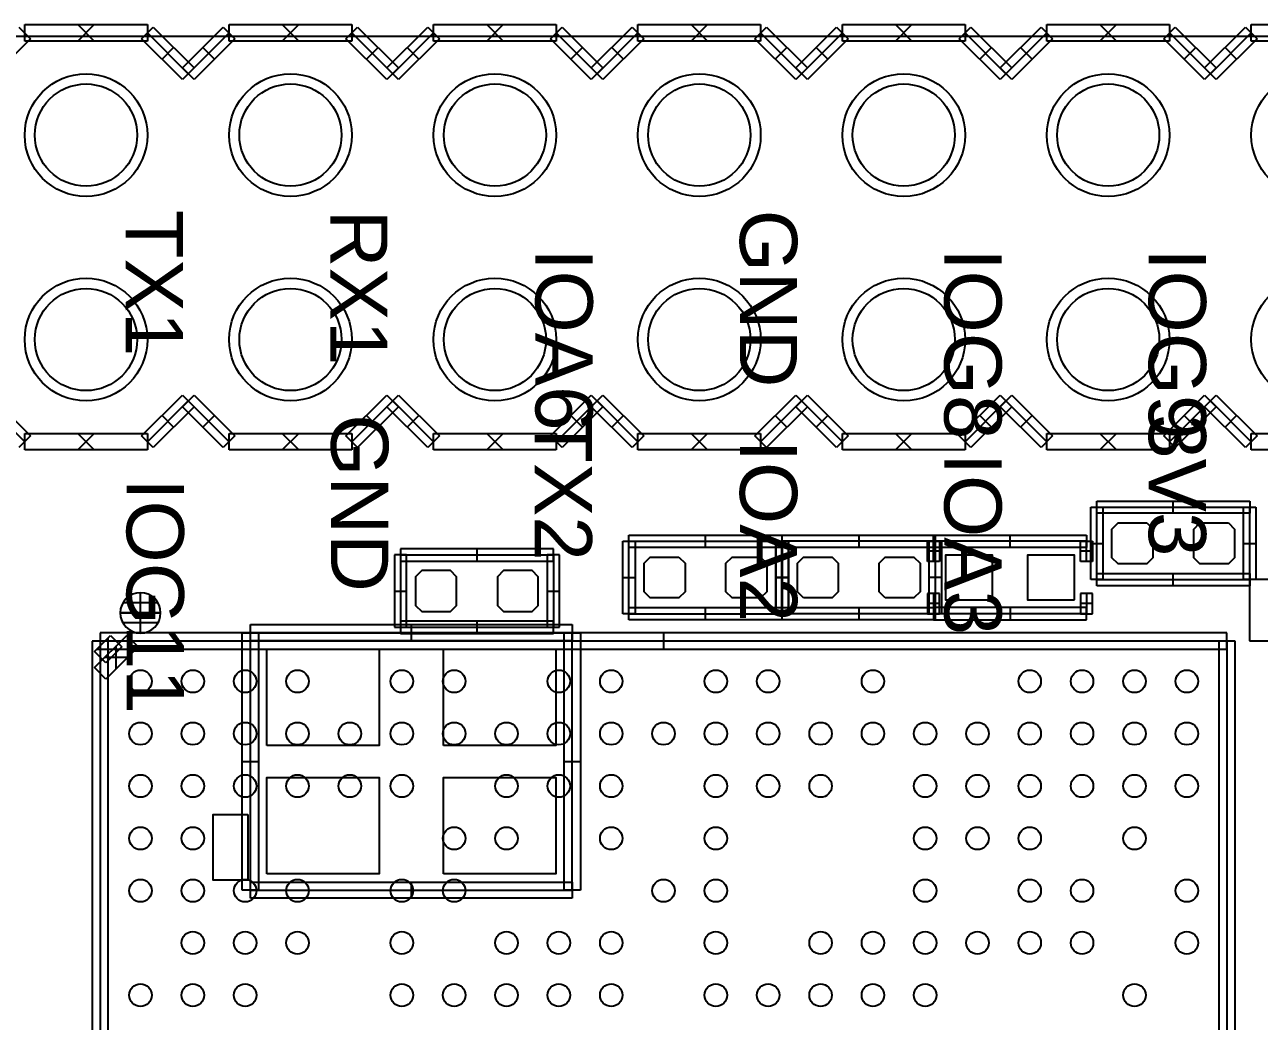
# Model space of a CAD drawing. Header units: millimetres. Extents: x -2.4 to 42.3, y -2.6 to 40.2.
# Drawn here: x 12.89 to 28.23, y 27.76 to 40.14 of the extents above; entities that cross this region are included whole.
import ezdxf

# ---------------------------------------------------------------- set-up
doc = ezdxf.new("R2010")
doc.units = ezdxf.units.MM
doc.header["$MEASUREMENT"] = 0
for name, color, linetype in [('BOT', 3, 'Continuous'), ('SILK-BOT', 6, 'Continuous'), ('SILK-TOP', 7, 'Continuous'), ('TOP', 255, 'Continuous')]:
    doc.layers.add(name, color=color, linetype=linetype)

msp = doc.modelspace()

# ---------------------------------------------------------------- linework, layer by layer
at = {"layer": 'BOT'}
for points in [[(26.829, 33.951), (26.905, 33.875), (26.905, 33.52), (26.829, 33.443), (26.474, 33.443), (26.397, 33.52), (26.397, 33.875), (26.474, 33.951), (26.829, 33.951)], [(27.845, 33.951), (27.921, 33.875), (27.921, 33.52), (27.845, 33.443), (27.49, 33.443), (27.413, 33.52), (27.413, 33.875), (27.49, 33.951), (27.845, 33.951)], [(21.016, 33.528), (21.092, 33.452), (21.092, 33.096), (21.016, 33.02), (20.66, 33.02), (20.584, 33.096), (20.584, 33.452), (20.66, 33.528), (21.016, 33.528)], [(22.032, 33.528), (22.108, 33.452), (22.108, 33.096), (22.032, 33.02), (21.676, 33.02), (21.6, 33.096), (21.6, 33.452), (21.676, 33.528), (22.032, 33.528)], [(22.564, 33.02), (22.488, 33.096), (22.488, 33.452), (22.564, 33.528), (22.92, 33.528), (22.996, 33.452), (22.996, 33.096), (22.92, 33.02), (22.564, 33.02)], [(23.58, 33.02), (23.504, 33.096), (23.504, 33.452), (23.58, 33.528), (23.936, 33.528), (24.012, 33.452), (24.012, 33.096), (23.936, 33.02), (23.58, 33.02)], [(24.914, 32.995), (24.914, 33.553), (24.33, 33.553), (24.33, 32.995), (24.914, 32.995)], [(25.93, 32.995), (25.93, 33.553), (25.346, 33.553), (25.346, 32.995), (25.93, 32.995)]]:
    msp.add_lwpolyline(points, dxfattribs=at)
for centre, radius in [((13.65, 38.77), 0.762), ((16.19, 38.77), 0.762), ((18.73, 38.77), 0.762), ((21.27, 38.77), 0.762), ((23.81, 38.77), 0.762), ((26.35, 38.77), 0.762), ((28.89, 38.77), 0.762), ((13.65, 36.23), 0.762), ((16.19, 36.23), 0.762), ((18.73, 36.23), 0.762), ((21.27, 36.23), 0.762), ((23.81, 36.23), 0.762), ((26.35, 36.23), 0.762), ((28.89, 36.23), 0.762), ((14.326, 31.984), 0.14), ((14.976, 31.984), 0.14), ((15.627, 31.984), 0.14), ((16.277, 31.984), 0.14), ((17.575, 31.984), 0.14), ((18.225, 31.984), 0.14), ((19.525, 31.984), 0.14), ((20.176, 31.984), 0.14), ((21.476, 31.984), 0.14), ((22.126, 31.984), 0.14), ((23.427, 31.984), 0.14), ((25.375, 31.984), 0.14), ((26.025, 31.984), 0.14), ((26.676, 31.984), 0.14), ((27.326, 31.984), 0.14), ((14.326, 31.334), 0.14), ((14.976, 31.334), 0.14), ((15.627, 31.334), 0.14), ((16.277, 31.334), 0.14), ((16.927, 31.334), 0.14), ((17.575, 31.334), 0.14), ((18.225, 31.334), 0.14), ((18.875, 31.334), 0.14), ((19.525, 31.334), 0.14), ((20.176, 31.334), 0.14), ((20.826, 31.334), 0.14), ((21.476, 31.334), 0.14), ((22.126, 31.334), 0.14), ((22.777, 31.334), 0.14), ((23.427, 31.334), 0.14), ((24.077, 31.334), 0.14), ((24.725, 31.334), 0.14), ((25.375, 31.334), 0.14), ((26.025, 31.334), 0.14), ((26.676, 31.334), 0.14), ((27.326, 31.334), 0.14), ((14.326, 30.683), 0.14), ((14.976, 30.683), 0.14), ((15.627, 30.683), 0.14), ((16.277, 30.683), 0.14), ((16.927, 30.683), 0.14), ((17.575, 30.683), 0.14), ((18.875, 30.683), 0.14), ((19.525, 30.683), 0.14), ((20.176, 30.683), 0.14), ((21.476, 30.683), 0.14), ((22.126, 30.683), 0.14), ((22.777, 30.683), 0.14), ((24.077, 30.683), 0.14), ((24.725, 30.683), 0.14), ((25.375, 30.683), 0.14), ((26.025, 30.683), 0.14), ((26.676, 30.683), 0.14), ((27.326, 30.683), 0.14), ((14.326, 30.033), 0.14), ((14.976, 30.033), 0.14), ((18.225, 30.033), 0.14), ((18.875, 30.033), 0.14), ((20.176, 30.033), 0.14), ((21.476, 30.033), 0.14), ((24.077, 30.033), 0.14), ((24.725, 30.033), 0.14), ((25.375, 30.033), 0.14), ((26.676, 30.033), 0.14), ((14.326, 29.383), 0.14), ((14.976, 29.383), 0.14), ((15.627, 29.383), 0.14), ((16.277, 29.383), 0.14), ((17.575, 29.383), 0.14), ((18.225, 29.383), 0.14), ((20.826, 29.383), 0.14), ((21.476, 29.383), 0.14), ((24.077, 29.383), 0.14), ((25.375, 29.383), 0.14), ((26.025, 29.383), 0.14), ((27.326, 29.383), 0.14), ((14.976, 28.735), 0.14), ((15.627, 28.735), 0.14), ((16.277, 28.735), 0.14), ((17.575, 28.735), 0.14), ((18.875, 28.735), 0.14), ((19.525, 28.735), 0.14), ((20.176, 28.735), 0.14), ((21.476, 28.735), 0.14), ((22.777, 28.735), 0.14), ((23.427, 28.735), 0.14), ((24.077, 28.735), 0.14), ((24.725, 28.735), 0.14), ((25.375, 28.735), 0.14), ((26.025, 28.735), 0.14), ((27.326, 28.735), 0.14), ((14.326, 28.085), 0.14), ((14.976, 28.085), 0.14), ((15.627, 28.085), 0.14), ((17.575, 28.085), 0.14), ((18.225, 28.085), 0.14), ((18.875, 28.085), 0.14), ((19.525, 28.085), 0.14), ((20.176, 28.085), 0.14), ((21.476, 28.085), 0.14), ((22.126, 28.085), 0.14), ((22.777, 28.085), 0.14), ((23.427, 28.085), 0.14), ((24.077, 28.085), 0.14), ((26.676, 28.085), 0.14)]:
    msp.add_circle(centre, radius, dxfattribs=at)
at = {"layer": 'SILK-BOT'}
for p, q in [((26.209, 34.224), (28.109, 34.224)), ((26.209, 34.071), (26.209, 34.224)), ((27.159, 34.071), (27.159, 34.224)), ((28.109, 34.224), (28.109, 34.071)), ((26.133, 33.247), (26.133, 34.148)), ((26.133, 34.148), (26.285, 34.148)), ((26.209, 33.247), (26.209, 34.148)), ((26.209, 34.148), (28.109, 34.148)), ((28.109, 34.071), (26.209, 34.071)), ((26.285, 34.148), (26.285, 33.247)), ((28.033, 34.148), (28.185, 34.148)), ((28.033, 33.247), (28.033, 34.148)), ((28.109, 33.247), (28.109, 34.148)), ((28.185, 34.148), (28.185, 33.247)), ((20.395, 33.8), (22.295, 33.8)), ((20.395, 33.648), (20.395, 33.8)), ((21.345, 33.648), (21.345, 33.8)), ((22.295, 33.8), (22.295, 33.648)), ((22.3, 33.8), (24.2, 33.8)), ((22.3, 33.648), (22.3, 33.8)), ((23.25, 33.8), (23.25, 33.648)), ((24.18, 33.8), (26.08, 33.8)), ((24.18, 33.648), (24.18, 33.8)), ((24.2, 33.8), (24.2, 33.648)), ((25.13, 33.648), (25.13, 33.8)), ((26.08, 33.8), (26.08, 33.648)), ((20.319, 32.824), (20.319, 33.724)), ((20.319, 33.724), (20.472, 33.724)), ((20.395, 32.824), (20.395, 33.724)), ((20.395, 33.724), (22.295, 33.724)), ((22.295, 33.648), (20.395, 33.648)), ((20.472, 33.724), (20.472, 32.824)), ((22.219, 33.724), (22.372, 33.724)), ((22.219, 32.824), (22.219, 33.724)), ((22.224, 32.824), (22.224, 33.724)), ((22.224, 33.724), (22.377, 33.724)), ((22.295, 32.824), (22.295, 33.724)), ((22.3, 33.724), (22.3, 32.824)), ((24.2, 33.724), (22.3, 33.724)), ((24.2, 33.648), (22.3, 33.648)), ((22.372, 33.724), (22.372, 32.824)), ((22.377, 33.724), (22.377, 32.824)), ((24.104, 33.474), (24.104, 33.724)), ((24.104, 33.724), (24.256, 33.724)), ((24.256, 33.599), (24.104, 33.599)), ((24.124, 33.724), (24.277, 33.724)), ((24.124, 32.824), (24.124, 33.724)), ((24.18, 33.474), (24.18, 33.724)), ((26.08, 33.724), (24.18, 33.724)), ((26.08, 33.648), (24.18, 33.648)), ((24.2, 33.724), (24.2, 32.824)), ((24.256, 33.724), (24.256, 33.474)), ((24.277, 33.724), (24.277, 32.824)), ((26.004, 33.724), (26.156, 33.724)), ((26.004, 33.474), (26.004, 33.724)), ((26.156, 33.599), (26.004, 33.599)), ((26.08, 33.474), (26.08, 33.724)), ((26.133, 33.697), (26.285, 33.697)), ((26.156, 33.724), (26.156, 33.474)), ((28.033, 33.697), (28.185, 33.697)), ((24.256, 33.474), (24.104, 33.474)), ((26.156, 33.474), (26.004, 33.474)), ((26.209, 33.324), (28.109, 33.324)), ((26.209, 33.171), (26.209, 33.324)), ((27.159, 33.171), (27.159, 33.324)), ((28.109, 33.324), (28.109, 33.171)), ((20.319, 33.274), (20.472, 33.274)), ((22.219, 33.274), (22.372, 33.274)), ((22.377, 33.274), (22.224, 33.274)), ((24.277, 33.274), (24.124, 33.274)), ((26.285, 33.247), (26.133, 33.247)), ((26.209, 33.247), (28.109, 33.247)), ((28.109, 33.171), (26.209, 33.171)), ((28.185, 33.247), (28.033, 33.247)), ((14.326, 32.836), (14.326, 33.085)), ((24.104, 33.074), (24.104, 32.824)), ((24.256, 33.074), (24.104, 33.074)), ((24.18, 33.074), (24.18, 32.824)), ((24.256, 32.824), (24.256, 33.074)), ((26.004, 33.074), (26.004, 32.824)), ((26.156, 33.074), (26.004, 33.074)), ((26.08, 33.074), (26.08, 32.824)), ((26.156, 32.824), (26.156, 33.074)), ((14.075, 32.834), (14.324, 32.834)), ((14.324, 32.834), (14.075, 32.834)), ((14.543, 32.959), (14.109, 32.959)), ((14.326, 32.583), (14.326, 32.832)), ((14.328, 32.834), (14.577, 32.834)), ((14.577, 32.834), (14.328, 32.834)), ((20.395, 32.9), (22.295, 32.9)), ((20.395, 32.748), (20.395, 32.9)), ((21.345, 32.748), (21.345, 32.9)), ((22.295, 32.9), (22.295, 32.748)), ((22.3, 32.9), (24.2, 32.9)), ((22.3, 32.748), (22.3, 32.9)), ((23.25, 32.9), (23.25, 32.748)), ((24.256, 32.949), (24.104, 32.949)), ((24.18, 32.9), (24.18, 32.748)), ((26.08, 32.9), (24.18, 32.9)), ((24.2, 32.9), (24.2, 32.748)), ((25.13, 32.9), (25.13, 32.748)), ((26.156, 32.949), (26.004, 32.949)), ((26.08, 32.748), (26.08, 32.9)), ((14.543, 32.709), (14.109, 32.709)), ((20.472, 32.824), (20.319, 32.824)), ((20.395, 32.824), (22.295, 32.824)), ((22.295, 32.748), (20.395, 32.748)), ((22.372, 32.824), (22.219, 32.824)), ((22.377, 32.824), (22.224, 32.824)), ((24.2, 32.824), (22.3, 32.824)), ((24.2, 32.748), (22.3, 32.748)), ((24.104, 32.824), (24.256, 32.824)), ((24.277, 32.824), (24.124, 32.824)), ((26.08, 32.824), (24.18, 32.824)), ((24.18, 32.748), (26.08, 32.748)), ((26.004, 32.824), (26.156, 32.824)), ((13.755, 32.355), (13.955, 32.555)), ((13.755, 32.154), (14.156, 32.555)), ((27.826, 32.585), (13.826, 32.585)), ((13.826, 32.585), (13.826, 32.384)), ((13.926, 32.242), (13.926, 32.526)), ((13.955, 32.555), (14.097, 32.413)), ((14.156, 32.555), (14.298, 32.413)), ((20.826, 32.585), (20.826, 32.384)), ((27.826, 32.384), (27.826, 32.585)), ((13.725, 32.484), (13.725, 18.484)), ((13.926, 32.484), (13.725, 32.484)), ((13.784, 32.384), (14.068, 32.384)), ((27.826, 32.484), (13.826, 32.484)), ((13.826, 32.484), (13.826, 18.484)), ((13.826, 32.384), (27.826, 32.384)), ((14.097, 32.413), (13.897, 32.213)), ((14.298, 32.413), (13.897, 32.012)), ((13.926, 18.484), (13.926, 32.484)), ((14.026, 32.142), (14.026, 32.425)), ((27.726, 32.484), (27.726, 18.484)), ((27.927, 32.484), (27.726, 32.484)), ((27.826, 32.484), (27.826, 18.484)), ((27.927, 18.484), (27.927, 32.484)), ((13.897, 32.213), (13.755, 32.355)), ((13.885, 32.284), (14.168, 32.284)), ((13.897, 32.012), (13.755, 32.154))]:
    msp.add_line(p, q, dxfattribs=at)
for radius, start, end in [(0.251, 359.9982, 179.9982), (0.251, 179.9982, 359.9982), (0.00175, 359.9982, 179.9982), (0.00175, 179.9982, 359.9982)]:
    msp.add_arc((14.326, 32.834), radius, start, end, dxfattribs=at)
at = {"layer": 'SILK-TOP'}
for p, q in [((12.816, 40.112), (12.96, 39.968)), ((12.888, 40.142), (14.412, 40.142)), ((12.888, 39.938), (12.888, 40.142)), ((13.752, 40.142), (13.548, 39.938)), ((13.752, 39.938), (13.548, 40.142)), ((14.34, 39.968), (14.484, 40.112)), ((14.412, 40.142), (14.412, 39.938)), ((14.92, 39.532), (14.412, 40.04)), ((14.484, 40.112), (14.992, 39.604)), ((14.848, 39.604), (15.356, 40.112)), ((15.428, 40.04), (14.92, 39.532)), ((15.356, 40.112), (15.5, 39.968)), ((15.428, 40.142), (16.952, 40.142)), ((15.428, 39.938), (15.428, 40.142)), ((16.292, 40.142), (16.088, 39.938)), ((16.292, 39.938), (16.088, 40.142)), ((16.88, 39.968), (17.024, 40.112)), ((16.952, 40.142), (16.952, 39.938)), ((17.46, 39.532), (16.952, 40.04)), ((17.024, 40.112), (17.532, 39.604)), ((17.388, 39.604), (17.896, 40.112)), ((17.968, 40.04), (17.46, 39.532)), ((17.896, 40.112), (18.04, 39.968)), ((17.968, 40.142), (19.492, 40.142)), ((17.968, 39.938), (17.968, 40.142)), ((18.832, 40.142), (18.628, 39.938)), ((18.832, 39.938), (18.628, 40.142)), ((19.42, 39.968), (19.564, 40.112)), ((19.492, 40.142), (19.492, 39.938)), ((20, 39.532), (19.492, 40.04)), ((19.564, 40.112), (20.072, 39.604)), ((19.928, 39.604), (20.436, 40.112)), ((20.508, 40.04), (20, 39.532)), ((20.436, 40.112), (20.58, 39.968)), ((20.508, 40.142), (22.032, 40.142)), ((20.508, 39.938), (20.508, 40.142)), ((21.372, 40.142), (21.168, 39.938)), ((21.372, 39.938), (21.168, 40.142)), ((21.96, 39.968), (22.104, 40.112)), ((22.032, 40.142), (22.032, 39.938)), ((22.54, 39.532), (22.032, 40.04)), ((22.104, 40.112), (22.612, 39.604)), ((22.468, 39.604), (22.976, 40.112)), ((23.048, 40.04), (22.54, 39.532)), ((22.976, 40.112), (23.12, 39.968)), ((23.048, 40.142), (24.572, 40.142)), ((23.048, 39.938), (23.048, 40.142)), ((23.912, 40.142), (23.708, 39.938)), ((23.912, 39.938), (23.708, 40.142)), ((24.5, 39.968), (24.644, 40.112)), ((24.572, 40.142), (24.572, 39.938)), ((25.08, 39.532), (24.572, 40.04)), ((24.644, 40.112), (25.152, 39.604)), ((25.008, 39.604), (25.516, 40.112)), ((25.588, 40.04), (25.08, 39.532)), ((25.516, 40.112), (25.66, 39.968)), ((25.588, 40.142), (27.112, 40.142)), ((25.588, 39.938), (25.588, 40.142)), ((26.452, 40.142), (26.248, 39.938)), ((26.452, 39.938), (26.248, 40.142)), ((27.04, 39.968), (27.184, 40.112)), ((27.112, 40.142), (27.112, 39.938)), ((27.62, 39.532), (27.112, 40.04)), ((27.184, 40.112), (27.692, 39.604)), ((27.548, 39.604), (28.056, 40.112)), ((28.128, 40.04), (27.62, 39.532)), ((28.056, 40.112), (28.2, 39.968)), ((28.128, 40.142), (29.652, 40.142)), ((28.128, 39.938), (28.128, 40.142)), ((12.96, 39.968), (12.452, 39.46)), ((14.412, 39.938), (12.888, 39.938)), ((14.848, 39.46), (14.34, 39.968)), ((15.5, 39.968), (14.992, 39.46)), ((16.952, 39.938), (15.428, 39.938)), ((17.388, 39.46), (16.88, 39.968)), ((18.04, 39.968), (17.532, 39.46)), ((19.492, 39.938), (17.968, 39.938)), ((19.928, 39.46), (19.42, 39.968)), ((20.58, 39.968), (20.072, 39.46)), ((22.032, 39.938), (20.508, 39.938)), ((22.468, 39.46), (21.96, 39.968)), ((23.12, 39.968), (22.612, 39.46)), ((24.572, 39.938), (23.048, 39.938)), ((25.008, 39.46), (24.5, 39.968)), ((25.66, 39.968), (25.152, 39.46)), ((27.112, 39.938), (25.588, 39.938)), ((27.548, 39.46), (27.04, 39.968)), ((28.2, 39.968), (27.692, 39.46)), ((29.652, 39.938), (28.128, 39.938)), ((14.738, 39.858), (14.594, 39.714)), ((15.246, 39.714), (15.102, 39.858)), ((17.278, 39.858), (17.134, 39.714)), ((17.786, 39.714), (17.642, 39.858)), ((19.818, 39.858), (19.674, 39.714)), ((20.326, 39.714), (20.182, 39.858)), ((22.358, 39.858), (22.214, 39.714)), ((22.866, 39.714), (22.722, 39.858)), ((24.898, 39.858), (24.754, 39.714)), ((25.406, 39.714), (25.262, 39.858)), ((27.438, 39.858), (27.294, 39.714)), ((27.946, 39.714), (27.802, 39.858)), ((14.992, 39.46), (14.848, 39.604)), ((14.992, 39.604), (14.848, 39.46)), ((17.532, 39.46), (17.388, 39.604)), ((17.532, 39.604), (17.388, 39.46)), ((20.072, 39.46), (19.928, 39.604)), ((20.072, 39.604), (19.928, 39.46)), ((22.612, 39.46), (22.468, 39.604)), ((22.612, 39.604), (22.468, 39.46)), ((25.152, 39.46), (25.008, 39.604)), ((25.152, 39.604), (25.008, 39.46)), ((27.692, 39.46), (27.548, 39.604)), ((27.692, 39.604), (27.548, 39.46)), ((12.38, 35.468), (12.888, 34.96)), ((12.452, 35.54), (12.96, 35.032)), ((14.34, 35.032), (14.848, 35.54)), ((14.412, 34.96), (14.92, 35.468)), ((14.848, 35.54), (14.992, 35.396)), ((14.848, 35.396), (14.992, 35.54)), ((14.92, 35.468), (15.428, 34.96)), ((14.992, 35.54), (15.5, 35.032)), ((16.88, 35.032), (17.388, 35.54)), ((16.952, 34.96), (17.46, 35.468)), ((17.388, 35.54), (17.532, 35.396)), ((17.388, 35.396), (17.532, 35.54)), ((17.46, 35.468), (17.968, 34.96)), ((17.532, 35.54), (18.04, 35.032)), ((19.42, 35.032), (19.928, 35.54)), ((19.492, 34.96), (20, 35.468)), ((19.928, 35.396), (20.072, 35.54)), ((19.928, 35.54), (20.072, 35.396)), ((20, 35.468), (20.508, 34.96)), ((20.072, 35.54), (20.58, 35.032)), ((21.96, 35.032), (22.468, 35.54)), ((22.032, 34.96), (22.54, 35.468)), ((22.468, 35.54), (22.612, 35.396)), ((22.468, 35.396), (22.612, 35.54)), ((22.54, 35.468), (23.048, 34.96)), ((22.612, 35.54), (23.12, 35.032)), ((24.5, 35.032), (25.008, 35.54)), ((24.572, 34.96), (25.08, 35.468)), ((25.008, 35.54), (25.152, 35.396)), ((25.008, 35.396), (25.152, 35.54)), ((25.08, 35.468), (25.588, 34.96)), ((25.152, 35.54), (25.66, 35.032)), ((27.04, 35.032), (27.548, 35.54)), ((27.112, 34.96), (27.62, 35.468)), ((27.548, 35.54), (27.692, 35.396)), ((27.548, 35.396), (27.692, 35.54)), ((27.62, 35.468), (28.128, 34.96)), ((27.692, 35.54), (28.2, 35.032)), ((14.992, 35.396), (14.484, 34.888)), ((14.594, 35.286), (14.738, 35.142)), ((15.356, 34.888), (14.848, 35.396)), ((15.102, 35.142), (15.246, 35.286)), ((17.532, 35.396), (17.024, 34.888)), ((17.134, 35.286), (17.278, 35.142)), ((17.896, 34.888), (17.388, 35.396)), ((17.642, 35.142), (17.786, 35.286)), ((20.072, 35.396), (19.564, 34.888)), ((19.674, 35.286), (19.818, 35.142)), ((20.436, 34.888), (19.928, 35.396)), ((20.182, 35.142), (20.326, 35.286)), ((22.612, 35.396), (22.104, 34.888)), ((22.214, 35.286), (22.358, 35.142)), ((22.976, 34.888), (22.468, 35.396)), ((22.722, 35.142), (22.866, 35.286)), ((25.152, 35.396), (24.644, 34.888)), ((24.754, 35.286), (24.898, 35.142)), ((25.516, 34.888), (25.008, 35.396)), ((25.262, 35.142), (25.406, 35.286)), ((27.692, 35.396), (27.184, 34.888)), ((27.294, 35.286), (27.438, 35.142)), ((28.056, 34.888), (27.548, 35.396)), ((27.802, 35.142), (27.946, 35.286)), ((12.96, 35.032), (12.816, 34.888)), ((12.888, 35.062), (14.412, 35.062)), ((12.888, 34.858), (12.888, 35.062)), ((13.548, 34.858), (13.752, 35.062)), ((13.548, 35.062), (13.752, 34.858)), ((14.484, 34.888), (14.34, 35.032)), ((14.412, 35.062), (14.412, 34.858)), ((15.5, 35.032), (15.356, 34.888)), ((15.428, 35.062), (16.952, 35.062)), ((15.428, 34.858), (15.428, 35.062)), ((16.088, 34.858), (16.292, 35.062)), ((16.088, 35.062), (16.292, 34.858)), ((17.024, 34.888), (16.88, 35.032)), ((16.952, 35.062), (16.952, 34.858)), ((18.04, 35.032), (17.896, 34.888)), ((17.968, 35.062), (19.492, 35.062)), ((17.968, 34.858), (17.968, 35.062)), ((18.628, 34.858), (18.832, 35.062)), ((18.628, 35.062), (18.832, 34.858)), ((19.564, 34.888), (19.42, 35.032)), ((19.492, 35.062), (19.492, 34.858)), ((20.58, 35.032), (20.436, 34.888)), ((20.508, 35.062), (22.032, 35.062)), ((20.508, 34.858), (20.508, 35.062)), ((21.168, 34.858), (21.372, 35.062)), ((21.168, 35.062), (21.372, 34.858)), ((22.104, 34.888), (21.96, 35.032)), ((22.032, 35.062), (22.032, 34.858)), ((23.12, 35.032), (22.976, 34.888)), ((23.048, 35.062), (24.572, 35.062)), ((23.048, 34.858), (23.048, 35.062)), ((23.708, 34.858), (23.912, 35.062)), ((23.708, 35.062), (23.912, 34.858)), ((24.644, 34.888), (24.5, 35.032)), ((24.572, 35.062), (24.572, 34.858)), ((25.66, 35.032), (25.516, 34.888)), ((25.588, 35.062), (27.112, 35.062)), ((25.588, 34.858), (25.588, 35.062)), ((26.248, 34.858), (26.452, 35.062)), ((26.248, 35.062), (26.452, 34.858)), ((27.184, 34.888), (27.04, 35.032)), ((27.112, 35.062), (27.112, 34.858)), ((28.2, 35.032), (28.056, 34.888)), ((28.128, 35.062), (29.652, 35.062)), ((28.128, 34.858), (28.128, 35.062)), ((14.412, 34.858), (12.888, 34.858)), ((16.952, 34.858), (15.428, 34.858)), ((19.492, 34.858), (17.968, 34.858)), ((22.032, 34.858), (20.508, 34.858)), ((24.572, 34.858), (23.048, 34.858)), ((27.112, 34.858), (25.588, 34.858)), ((29.652, 34.858), (28.128, 34.858)), ((19.457, 33.631), (17.557, 33.631)), ((17.557, 33.631), (17.557, 33.478)), ((18.507, 33.631), (18.507, 33.478)), ((19.457, 33.478), (19.457, 33.631)), ((17.481, 33.555), (17.481, 32.655)), ((17.633, 33.555), (17.481, 33.555)), ((17.557, 33.555), (17.557, 32.655)), ((17.557, 33.555), (19.457, 33.555)), ((17.557, 33.478), (19.457, 33.478)), ((17.633, 32.655), (17.633, 33.555)), ((19.381, 33.555), (19.381, 32.655)), ((19.533, 33.555), (19.381, 33.555)), ((19.457, 33.555), (19.457, 32.655)), ((19.533, 32.655), (19.533, 33.555)), ((17.481, 33.105), (17.633, 33.105)), ((19.381, 33.105), (19.533, 33.105)), ((15.692, 32.688), (19.692, 32.688)), ((15.692, 32.488), (15.692, 32.688)), ((17.557, 32.731), (17.557, 32.578)), ((19.457, 32.731), (17.557, 32.731)), ((17.692, 32.488), (17.692, 32.688)), ((18.507, 32.731), (18.507, 32.578)), ((19.457, 32.578), (19.457, 32.731)), ((19.692, 32.688), (19.692, 32.488)), ((15.592, 29.388), (15.592, 32.588)), ((15.592, 32.588), (15.792, 32.588)), ((15.692, 29.388), (15.692, 32.588)), ((15.692, 32.588), (19.692, 32.588)), ((15.792, 32.588), (15.792, 29.388)), ((17.481, 32.655), (17.633, 32.655)), ((17.557, 32.655), (19.457, 32.655)), ((17.557, 32.578), (19.457, 32.578)), ((19.381, 32.655), (19.533, 32.655)), ((19.592, 32.588), (19.792, 32.588)), ((19.592, 29.388), (19.592, 32.588)), ((19.692, 29.388), (19.692, 32.588)), ((19.792, 32.588), (19.792, 29.388)), ((19.692, 32.488), (15.692, 32.488)), ((15.592, 30.988), (15.792, 30.988)), ((19.592, 30.988), (19.792, 30.988)), ((15.692, 29.488), (19.692, 29.488)), ((15.692, 29.288), (15.692, 29.488)), ((17.692, 29.288), (17.692, 29.488)), ((19.692, 29.488), (19.692, 29.288)), ((15.792, 29.388), (15.592, 29.388)), ((15.692, 29.388), (19.692, 29.388)), ((19.792, 29.388), (19.592, 29.388)), ((19.692, 29.288), (15.692, 29.288))]:
    msp.add_line(p, q, dxfattribs=at)
for points in [[(28.105, 32.487), (31.534, 32.487), (31.534, 33.249), (28.105, 33.249), (28.105, 32.487)], [(15.66, 30.328), (15.66, 29.515), (15.228, 29.515), (15.228, 30.328), (15.66, 30.328)]]:
    msp.add_lwpolyline(points, dxfattribs=at)
at = {"layer": 'TOP'}
msp.add_lwpolyline([(0, 2.3), (0, 37.7, -0.414213), (2.3, 40), (37.7, 40, -0.414213), (40, 37.7), (40, 2.3, -0.414213), (37.7, 0), (2.3, 0, -0.414212), (0, 2.3)], format="xyb", dxfattribs=at)
for points in [[(18.177, 32.851), (18.253, 32.927), (18.253, 33.282), (18.177, 33.359), (17.822, 33.359), (17.745, 33.282), (17.745, 32.927), (17.822, 32.851), (18.177, 32.851)], [(19.193, 32.851), (19.269, 32.927), (19.269, 33.282), (19.193, 33.359), (18.838, 33.359), (18.761, 33.282), (18.761, 32.927), (18.838, 32.851), (19.193, 32.851)], [(15.895, 31.188), (15.895, 32.382), (17.292, 32.382), (17.292, 31.188), (15.895, 31.188)], [(18.092, 31.188), (18.092, 32.382), (19.489, 32.382), (19.489, 31.188), (18.092, 31.188)], [(15.895, 29.594), (15.895, 30.788), (17.292, 30.788), (17.292, 29.594), (15.895, 29.594)], [(18.092, 29.594), (18.092, 30.788), (19.489, 30.788), (19.489, 29.594), (18.092, 29.594)]]:
    msp.add_lwpolyline(points, dxfattribs=at)
for centre in [(13.65, 38.77), (16.19, 38.77), (18.73, 38.77), (21.27, 38.77), (23.81, 38.77), (26.35, 38.77), (13.65, 36.23), (16.19, 36.23), (18.73, 36.23), (21.27, 36.23), (23.81, 36.23), (26.35, 36.23)]:
    msp.add_circle(centre, 0.635, dxfattribs=at)

# ---------------------------------------------------------------- texts
at = {"layer": 'SILK-BOT', "char_height": 0.7112, "attachment_point": 7, "rotation": 270, "line_spacing_factor": 0.963855}
for s, insert, width in [('\\fArial;TX1', (14.144, 37.843), 2.31354), ('\\fArial;RX1', (16.684, 37.843), 2.36924), ('\\fArial;GND', (21.764, 37.843), 2.81053), ('\\fArial;IOA6', (19.224, 37.363), 2.82766), ('\\fArial;IOG8', (24.304, 37.363), 2.93477), ('\\fArial;IOG9', (26.844, 37.363), 2.93906), ('\\fArial;GND', (16.684, 35.303), 2.81053), ('\\fArial;TX2', (19.224, 35.303), 2.43779), ('\\fArial;3V3', (26.844, 35.303), 2.38209), ('\\fArial;IOA2', (21.764, 34.985), 2.81481), ('\\fArial;IOA3', (24.304, 34.823), 2.82766), ('\\fArial;IOG11', (14.144, 34.506), 3.35035)]:
    msp.add_mtext(s, dxfattribs=dict(at, insert=insert, width=width))

doc.saveas('drawing.dxf')
